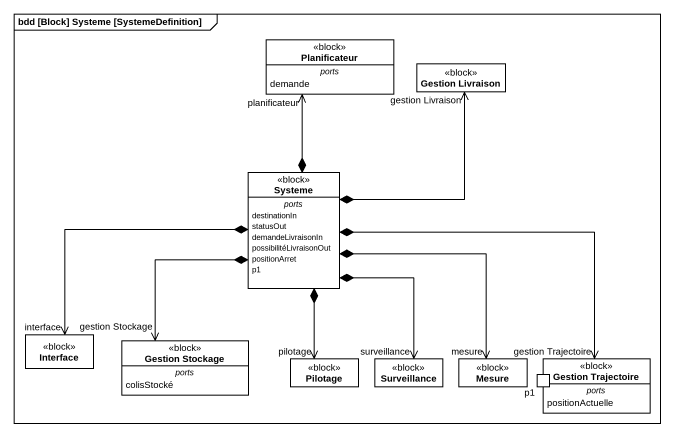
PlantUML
@startuml
mainframe bdd [Block] Systeme [SystemeDefinition]
hide circle
hide empty members
class Planificateur <<block>> {
  -- ports --
  demande
}
class "Gestion Livraison" as Gestion_Livraison <<block>>
class Systeme <<block>> {
  -- ports --
  destinationIn
  statusOut
  demandeLivraisonIn
  possibilitéLivraisonOut
  positionArret
  p1
}
class "Interface" as Interface_ <<block>>
class "Gestion Stockage" as Gestion_Stockage <<block>> {
  -- ports --
  colisStocké
}
class Pilotage <<block>>
class Surveillance <<block>>
class Mesure <<block>>
class "Gestion Trajectoire" as Gestion_Trajectoire <<block>> {
  -- ports --
  positionActuelle
  -- ports --
  p1
}
Systeme *-up-> "planificateur" Planificateur
Systeme *-up-> "gestion Livraison" Gestion_Livraison
Systeme *-left-> "interface" Interface_
Systeme *--> "gestion Stockage" Gestion_Stockage
Systeme *--> "pilotage" Pilotage
Systeme *--> "surveillance" Surveillance
Systeme *--> "mesure" Mesure
Systeme *-right-> "gestion Trajectoire" Gestion_Trajectoire
@enduml
